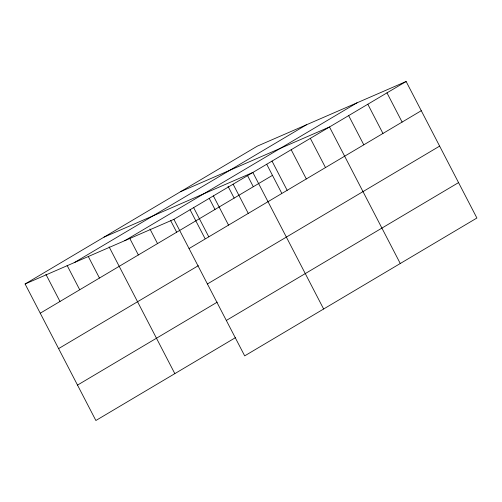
<?xml version="1.0" encoding="UTF-8"?>
<svg xmlns="http://www.w3.org/2000/svg" width="502" height="502" viewBox="0 0 502 502"><rect width="100%" height="100%" fill="white"/><g stroke="black" fill="none" stroke-linecap="round" stroke-linejoin="round"><path stroke-width="0.75" d="M25.1 283.981L257.319 146.132L406.131 81.493L476.9 218.019L244.681 355.868L173.905 219.336L25.1 283.981L95.869 420.507L235.601 337.564M74.208 262.646L306.427 124.803M124.803 240.671L357.022 102.822M173.905 219.336L406.131 81.493M40.248 313.198L272.467 175.349M189.053 248.553L421.272 110.71M58.602 348.608L198.334 265.665M207.408 283.969L439.633 146.12M77.515 385.097L217.247 302.148M226.32 320.452L458.546 182.609M180.689 191.62L329.494 126.981L400.27 263.512M104.058 237.113L252.864 172.468L323.633 309M386.973 92.864L402.115 122.08M367.815 104.234L382.957 133.457M348.658 115.611L363.799 144.827M310.336 138.351L325.484 167.568M291.179 149.728L306.327 178.944M272.021 161.098L287.169 190.314M266.7 164.223L281.647 193.057M247.536 175.593L253.309 186.725M233.123 184.184L248.27 213.406M228.021 186.267L234.152 198.095M213.388 195.905L228.529 225.122M209.221 198.34L214.994 209.466M193.647 207.621L208.794 236.837M190.063 209.71L205.011 238.544M170.548 220.384L176.673 232.213M149.947 228.975L157.515 243.583M129.704 238.262L138.357 254.96M109.103 246.852L174.828 373.639M88.283 256.478L99.459 278.045M67.105 265.414L79.724 289.761M45.92 274.349L59.983 301.476"/></g></svg>
